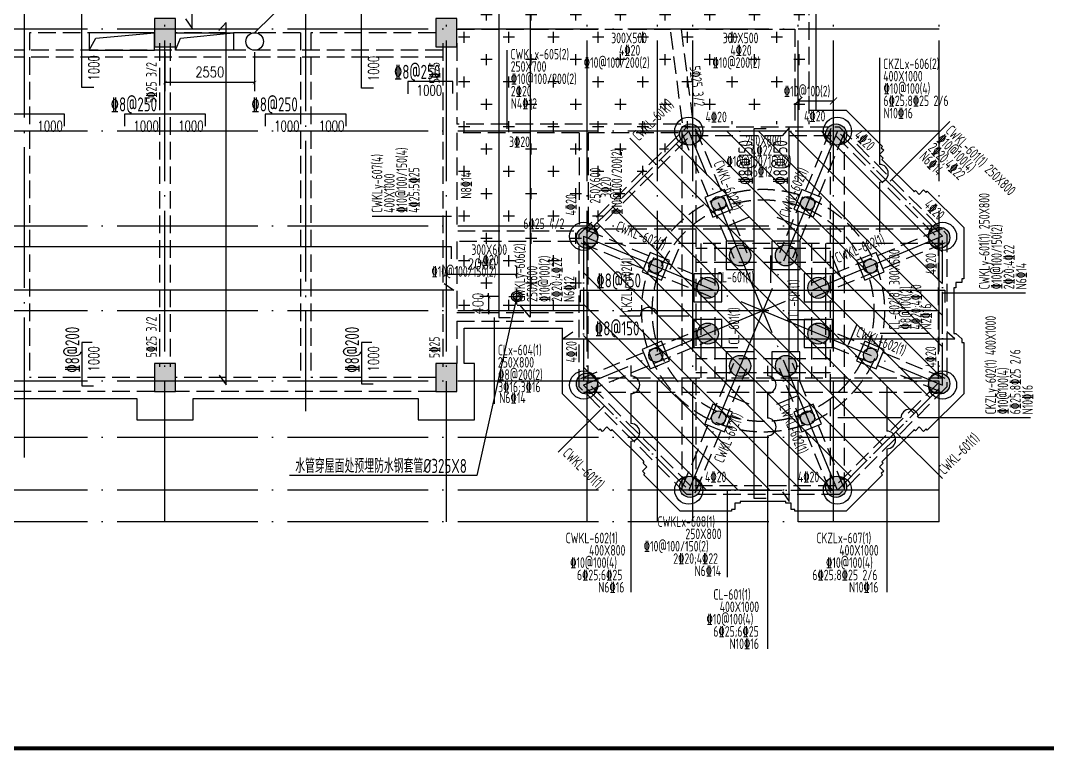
# Model space of a CAD drawing. Header units: millimetres. Extents: x 2998490 to 15040601, y 444546 to 7822218.
# Drawn here: x 14669164 to 14698348, y 7486704 to 7507447 of the extents above; entities that cross this region are included whole.
import ezdxf

# ---------------------------------------------------------------- set-up
doc = ezdxf.new("R2010")
doc.units = ezdxf.units.MM
doc.header["$LTSCALE"] = 2000
doc.linetypes.add('DASH', pattern=[0.35, 0.25, -0.1])
doc.linetypes.add('DOTE', pattern=[2.42, 2, -0.2, 0.02, -0.2])
for name, color, linetype in [('3-AXIS', 3, 'Continuous'), ('3-ban', 84, 'Continuous'), ('3-ban-hatch', 9, 'Continuous'), ('3-ban-rein', 1, 'Continuous'), ('3-ban-TEXT', 7, 'Continuous'), ('3-ban设备基础', 3, 'Continuous'), ('3-column-DOWN', 232, 'Continuous'), ('3-COLUMN-UP', 2, 'Continuous'), ('3-dote', 43, 'DOTE'), ('3-HATCH', 8, 'Continuous'), ('3-liang-rein-X', 54, 'Continuous'), ('3-liang-rein-Y', 130, 'Continuous'), ('3-liang-R截面-X', 50, 'Continuous'), ('3-liang-R截面-Y', 70, 'Continuous'), ('3-liang-s-1', 44, 'Continuous'), ('3-liang-xu', 120, 'DASH'), ('DOTE', 9, 'DOTE'), ('图框', 7, 'Continuous')]:
    doc.layers.add(name, color=color, linetype=linetype)
doc.styles.add('DIM_FONT', font='SIMPLEX', dxfattribs={"width": 0.8, "bigfont": 'HZTXT'})
doc.styles.add('TJ1', font='tj-romans1.shx', dxfattribs={"width": 0.8, "bigfont": 'tj-hztxt1.shx'})
doc.styles.add('TSSD_Rein', font='Tssdeng.shx', dxfattribs={"width": 0.7, "bigfont": 'hztxt.shx'})
doc.dimstyles.new('DIMN100', dxfattribs={"dimtxt": 300, "dimasz": 100, "dimexe": 250, "dimexo": 300, "dimgap": 150, "dimtad": 1, "dimdec": 0, "dimzin": 0, "dimdsep": 46, "dimtxsty": 'DIM_FONT', "dimblk": 'ARCHTICK', "dimcen": 0.09, "dimclrt": 7, "dimazin": 2, "dimtfac": 1, "dimtdec": 0, "dimtix": 1, "dimtmove": 2, "dimatfit": 3, "dimldrblk": 'ARCHTICK', "dimfxl": 0, "dimtolj": 1, "dimtzin": 0, "dimarcsym": 0})

# ---------------------------------------------------------------- blocks, each defined once
blk = doc.blocks.new('TJAD_TK_A0')
at = {"layer": '图框', "const_width": 1.2}
blk.add_lwpolyline([(2152, -431.7), (2152, 389.3), (998, 389.3), (998, -431.7)], close=True, dxfattribs=at)
blk = doc.blocks.new('_ArchTick')
at = {"color": 0, "linetype": 'ByBlock', "const_width": 0.15}
blk.add_lwpolyline([(-0.5, -0.5), (0.5, 0.5)], dxfattribs=at)
blk = doc.blocks.new('*D817')
at = {"layer": '3-ban设备基础', "color": 0, "lineweight": -2}
for p, q in [((14673267, 7506552), (14673267, 7505436)), ((14675817, 7506552), (14675817, 7505436)), ((14675817, 7505686), (14673267, 7505686))]:
    blk.add_line(p, q, dxfattribs=at)
at = {"layer": 'Defpoints', "color": 0}
for p in [(14673267, 7506852), (14675817, 7506852), (14673267, 7505686)]:
    blk.add_point(p, dxfattribs=at)
at = {"layer": '3-ban设备基础', "color": 0, "lineweight": -2, "xscale": 100, "yscale": 100, "zscale": 100, "rotation": 180}
blk.add_blockref('_ArchTick', (14673267, 7505686), dxfattribs=at)
at = {"layer": '3-ban设备基础', "color": 0, "lineweight": -2, "xscale": 100, "yscale": 100, "zscale": 100}
blk.add_blockref('_ArchTick', (14675817, 7505686), dxfattribs=at)
at = {"layer": '3-ban设备基础', "color": 7, "insert": (14674542, 7505986), "char_height": 300, "attachment_point": 5, "style": 'DIM_FONT'}
blk.add_mtext('\\A1;2550', dxfattribs=at)
blk = doc.blocks.new('*D889')
at = {"layer": '3-ban', "color": 0, "lineweight": -2}
for p, q in [((14682742, 7499602), (14682216, 7499602)), ((14682466, 7499602), (14682466, 7499702)), ((14682466, 7499602), (14682466, 7499202)), ((14682742, 7499202), (14682216, 7499202)), ((14682466, 7499202), (14682466, 7499102))]:
    blk.add_line(p, q, dxfattribs=at)
at = {"layer": 'Defpoints', "color": 0}
for p in [(14683042, 7499602), (14682466, 7499202), (14683042, 7499202)]:
    blk.add_point(p, dxfattribs=at)
at = {"layer": '3-ban', "color": 0, "lineweight": -2, "xscale": 100, "yscale": 100, "zscale": 100}
for p, rotation in [((14682466, 7499602), 270), ((14682466, 7499202), 90)]:
    blk.add_blockref('_ArchTick', p, dxfattribs=dict(at, rotation=rotation))
at = {"layer": '3-ban', "color": 7, "insert": (14682166, 7499402), "char_height": 300, "attachment_point": 5, "rotation": 90, "style": 'DIM_FONT'}
blk.add_mtext('\\A1;400', dxfattribs=at)
blk = doc.blocks.new('*D890')
at = {"layer": '3-ban', "color": 0, "lineweight": -2}
for p, q in [((14681267, 7500083), (14681267, 7500478)), ((14683267, 7500127), (14683267, 7500478)), ((14683267, 7500228), (14681267, 7500228))]:
    blk.add_line(p, q, dxfattribs=at)
at = {"layer": 'Defpoints', "color": 0}
for p in [(14681267, 7500228), (14681267, 7499783), (14683267, 7499827)]:
    blk.add_point(p, dxfattribs=at)
at = {"layer": '3-ban', "color": 0, "lineweight": -2, "xscale": 100, "yscale": 100, "zscale": 100, "rotation": 180}
blk.add_blockref('_ArchTick', (14681267, 7500228), dxfattribs=at)
at = {"layer": '3-ban', "color": 0, "lineweight": -2, "xscale": 100, "yscale": 100, "zscale": 100}
blk.add_blockref('_ArchTick', (14683267, 7500228), dxfattribs=at)
at = {"layer": '3-ban', "color": 7, "insert": (14682267, 7500528), "char_height": 300, "attachment_point": 5, "style": 'DIM_FONT'}
blk.add_mtext('\\A1;2000', dxfattribs=at)
blk = doc.blocks.new('*D1086')
at = {"layer": '3-liang-rein-X', "color": 0, "lineweight": -2}
for p, q in [((14691267, 7505135), (14691267, 7505658)), ((14692267, 7505135), (14692267, 7505658)), ((14692267, 7505158), (14691267, 7505158))]:
    blk.add_line(p, q, dxfattribs=at)
at = {"layer": 'Defpoints', "color": 0}
for p in [(14691267, 7505158), (14691267, 7504535), (14692267, 7504535)]:
    blk.add_point(p, dxfattribs=at)
at = {"layer": '3-liang-rein-X', "color": 0, "lineweight": -2, "xscale": 200, "yscale": 200, "zscale": 200, "rotation": 180}
blk.add_blockref('_ArchTick', (14691267, 7505158), dxfattribs=at)
at = {"layer": '3-liang-rein-X', "color": 0, "lineweight": -2, "xscale": 200, "yscale": 200, "zscale": 200}
blk.add_blockref('_ArchTick', (14692267, 7505158), dxfattribs=at)

msp = doc.modelspace()

# ---------------------------------------------------------------- hatches: boundary and pattern name
at = {"layer": '3-ban-hatch'}
h = msp.add_hatch(dxfattribs=at)
h.set_pattern_fill('CROSS', color=8, scale=100, style=0)
h.set_pattern_definition([(180, (28833537.14, 2e-09), (-635, 635), [317.5, -952.5]), (90, (28833378.4, -158.75), (635, 635), [317.5, -952.5])])
h.paths.add_polyline_path([(14691566.8, 7519502), (14691566.8, 7504502), (14688259.5, 7504502), (14685166.6, 7501314.5), (14685166.6, 7498902), (14681566.8, 7498902), (14681566.8, 7520302), (14688866.6, 7520302), (14688866.6, 7519502)])
h = msp.add_hatch(dxfattribs=at)
h.set_pattern_fill('ANSI31', color=8, scale=200, style=0)
h.set_pattern_definition([(135, (28833537.14, 2e-09), (449.012806, 449.012806), [])])
h.paths.add_polyline_path([(14685166.6, 7497089.5), (14688154.1, 7494102), (14692379.1, 7494102), (14695366.6, 7497089.5), (14695366.6, 7501314.5), (14692379.1, 7504302), (14688154.1, 7504302), (14685166.6, 7501314.5)])
at = {"layer": '3-HATCH'}
for points in [[(14673566.9, 7507502), (14672966.9, 7507502), (14672966.9, 7506702), (14673566.9, 7506702)], [(14681566.9, 7507502), (14680966.9, 7507502), (14680966.9, 7506702), (14681566.9, 7506702)], [(14673566.9, 7497702), (14672966.9, 7497702), (14672966.9, 7496902), (14673566.9, 7496902)], [(14681566.9, 7497702), (14680966.9, 7497702), (14680966.9, 7496902), (14681566.9, 7496902)]]:
    msp.add_hatch(color=256, dxfattribs=at).paths.add_polyline_path(points)
h = msp.add_hatch(color=256, dxfattribs=at)
edge = h.paths.add_edge_path()
edge.add_arc((14688192.4, 7504209.6), 300, 0, 360)
h = msp.add_hatch(color=256, dxfattribs=at)
edge = h.paths.add_edge_path()
edge.add_arc((14692340.8, 7504209.6), 300, 0, 360)
h = msp.add_hatch(color=256, dxfattribs=at)
edge = h.paths.add_edge_path()
edge.add_arc((14689003.8, 7502250.7), 200, 0, 360)
h = msp.add_hatch(color=256, dxfattribs=at)
edge = h.paths.add_edge_path()
edge.add_arc((14691529.3, 7502250.9), 200, 0, 360)
h = msp.add_hatch(color=256, dxfattribs=at)
edge = h.paths.add_edge_path()
edge.add_arc((14685259, 7501276.2), 300, 0, 360)
h = msp.add_hatch(color=256, dxfattribs=at)
edge = h.paths.add_edge_path()
edge.add_arc((14695274.2, 7501276.2), 300, 0, 360)
h = msp.add_hatch(color=256, dxfattribs=at)
edge = h.paths.add_edge_path()
edge.add_arc((14689616.3, 7500772), 300, 0, 360)
h = msp.add_hatch(color=256, dxfattribs=at)
edge = h.paths.add_edge_path()
edge.add_arc((14690917, 7500772.1), 300, 0, 360)
h = msp.add_hatch(color=256, dxfattribs=at)
edge = h.paths.add_edge_path()
edge.add_arc((14687217, 7500464), 200, 0, 360)
h = msp.add_hatch(color=256, dxfattribs=at)
edge = h.paths.add_edge_path()
edge.add_arc((14693315.3, 7500465.3), 200, 0, 360)
h = msp.add_hatch(color=256, dxfattribs=at)
edge = h.paths.add_edge_path()
edge.add_arc((14688695.4, 7499852.8), 300, 0, 360)
h = msp.add_hatch(color=256, dxfattribs=at)
edge = h.paths.add_edge_path()
edge.add_arc((14691837.6, 7499851.9), 300, 0, 360)
h = msp.add_hatch(color=256, dxfattribs=at)
edge = h.paths.add_edge_path()
edge.add_arc((14688695.2, 7498550.6), 300, 0, 360)
h = msp.add_hatch(color=256, dxfattribs=at)
edge = h.paths.add_edge_path()
edge.add_arc((14691837.8, 7498550.2), 300, 0, 360)
h = msp.add_hatch(color=256, dxfattribs=at)
edge = h.paths.add_edge_path()
edge.add_arc((14687216.8, 7497938.9), 200, 0, 360)
h = msp.add_hatch(color=256, dxfattribs=at)
edge = h.paths.add_edge_path()
edge.add_arc((14693316.1, 7497939.2), 200, 0, 360)
h = msp.add_hatch(color=256, dxfattribs=at)
edge = h.paths.add_edge_path()
edge.add_arc((14689616, 7497629.8), 300, 0, 360)
h = msp.add_hatch(color=256, dxfattribs=at)
edge = h.paths.add_edge_path()
edge.add_arc((14690917.9, 7497629.7), 300, 0, 360)
h = msp.add_hatch(color=256, dxfattribs=at)
edge = h.paths.add_edge_path()
edge.add_arc((14685259, 7497127.8), 300, 0, 360)
h = msp.add_hatch(color=256, dxfattribs=at)
edge = h.paths.add_edge_path()
edge.add_arc((14695274.2, 7497127.8), 300, 0, 360)
h = msp.add_hatch(color=256, dxfattribs=at)
edge = h.paths.add_edge_path()
edge.add_arc((14689003, 7496152), 200, 0, 360)
h = msp.add_hatch(color=256, dxfattribs=at)
edge = h.paths.add_edge_path()
edge.add_arc((14691529.8, 7496152), 200, 0, 360)
h = msp.add_hatch(color=256, dxfattribs=at)
edge = h.paths.add_edge_path()
edge.add_arc((14688192.4, 7494194.4), 300, 0, 360)
h = msp.add_hatch(color=256, dxfattribs=at)
edge = h.paths.add_edge_path()
edge.add_arc((14692340.8, 7494194.4), 300, 0, 360)

# ---------------------------------------------------------------- linework, layer by layer
at = {"layer": '3-AXIS', "color": 15, "linetype": 'DOTE'}
for p, q in [((14673266.8, 7493202), (14673266.8, 7523716.5)), ((14681266.8, 7493202), (14681266.8, 7523716.5)), ((14685266.8, 7493202), (14685266.8, 7523716.5)), ((14687266.8, 7493202), (14687266.8, 7523716.5)), ((14688266.4, 7493202), (14688266.4, 7523716.5)), ((14691266.8, 7493202), (14691266.8, 7523716.5)), ((14692267.3, 7493202), (14692267.3, 7523716.5)), ((14695266.8, 7493202), (14695266.8, 7523716.5)), ((14695266.8, 7507202), (14614408.5, 7507202)), ((14695266.8, 7504302), (14614408.5, 7504302)), ((14695266.8, 7501602), (14614408.5, 7501602)), ((14695266.8, 7499202), (14614408.5, 7499202)), ((14695266.8, 7497202), (14614408.5, 7497202)), ((14695266.8, 7495602), (14614408.5, 7495602)), ((14695266.8, 7494102), (14614408.5, 7494102)), ((14695266.8, 7493202), (14614408.5, 7493202))]:
    msp.add_line(p, q, dxfattribs=at)
at = {"layer": '3-ban'}
for p, q in [((14683266.8, 7499602.1), (14682135, 7494513.3)), ((14682135, 7494513.3), (14676807, 7494513.3))]:
    msp.add_line(p, q, dxfattribs=at)
at = {"layer": '3-ban-rein'}
for points in [[(14683048.2, 7520235), (14682756.1, 7520235), (14682756.1, 7499003.4), (14683085.4, 7499003.4)], [(14683430.5, 7519901.1), (14683648.5, 7520226.6), (14683648.5, 7499022), (14683351, 7499364.1)], [(14673850.7, 7507497.8), (14674044.1, 7507224.1), (14674044.1, 7511181.4), (14673841, 7510952)], [(14671245.3, 7505543.7), (14670907.3, 7505543.7), (14670907.3, 7508502), (14671253.3, 7508502)], [(14679195.3, 7505526.3), (14678857.3, 7505526.3), (14678857.3, 7508502), (14679203.3, 7508502)], [(14674811.2, 7497370.7), (14675004.7, 7497097), (14675004.7, 7507392.3), (14674801.6, 7507162.9)], [(14681447.8, 7505374.7), (14681447.8, 7505712.6), (14680166.8, 7505712.6), (14680166.8, 7505366.6)], [(14670416.8, 7504449.4), (14670416.8, 7504787.3), (14668116.8, 7504787.3), (14668116.8, 7504441.3)], [(14674416.8, 7504449.4), (14674416.8, 7504787.3), (14672116.8, 7504787.3), (14672116.8, 7504441.3)], [(14678416.8, 7504449.4), (14678416.8, 7504787.3), (14676116.8, 7504787.3), (14676116.8, 7504441.3)], [(14690350.3, 7493863.6), (14690012.3, 7493863.6), (14690012.3, 7504379.4), (14690358.3, 7504379.4)], [(14690817.8, 7494054.7), (14691011.2, 7493781), (14691011.2, 7504399.6), (14690808.1, 7504170.3)], [(14681410.6, 7500678.2), (14681410.6, 7501016.1), (14618819.5, 7501016.1), (14618819.5, 7500670.1)], [(14681204.9, 7499976.7), (14681478.5, 7499783.3), (14618817.4, 7499783.3), (14619046.8, 7499986.4)], [(14685075, 7499445.6), (14685075, 7499783.5), (14695435.4, 7499783.5), (14695435.4, 7499437.5)], [(14684859.2, 7498591.5), (14684585.5, 7498398), (14695717.2, 7498398), (14695487.8, 7498601.1)], [(14671199.4, 7498302), (14670907.3, 7498302), (14670907.3, 7497067.4), (14671236.6, 7497067.4)], [(14679149.4, 7498302), (14678857.3, 7498302), (14678857.3, 7497119.2), (14679186.6, 7497119.2)]]:
    msp.add_lwpolyline(points, dxfattribs=at)
at = {"layer": '3-ban设备基础'}
for p, q in [((14677947.3, 7509202), (14675816.8, 7507102)), ((14683041.8, 7499602.1), (14683491.8, 7499602.1)), ((14683266.8, 7499377.1), (14683266.8, 7499827.1))]:
    msp.add_line(p, q, dxfattribs=at)
at = {"layer": '3-ban设备基础', "ltscale": 2}
msp.add_circle((14675816.8, 7506852), 250, dxfattribs=at)
at = {"layer": '3-ban设备基础'}
msp.add_circle((14683266.8, 7499602.1), 150, dxfattribs=at)
at = {"layer": '3-ban设备基础', "color": 1}
msp.add_circle((14683266.8, 7499602.1), 100, dxfattribs=at)
at = {"layer": '3-column-DOWN'}
for centre in [(14688154.1, 7504302), (14692379.1, 7504302), (14685166.6, 7501314.5), (14695366.6, 7501314.5), (14685166.6, 7497089.5), (14695366.6, 7497089.5), (14688154.1, 7494102), (14692379.1, 7494102)]:
    msp.add_circle(centre, 400, dxfattribs=at)
at = {"layer": '3-COLUMN-UP'}
for points in [[(14673566.9, 7507502), (14672966.9, 7507502), (14672966.9, 7506702), (14673566.9, 7506702)], [(14681566.9, 7507502), (14680966.9, 7507502), (14680966.9, 7506702), (14681566.9, 7506702)], [(14673566.9, 7497702), (14672966.9, 7497702), (14672966.9, 7496902), (14673566.9, 7496902)], [(14681566.9, 7497702), (14680966.9, 7497702), (14680966.9, 7496902), (14681566.9, 7496902)]]:
    msp.add_lwpolyline(points, close=True, dxfattribs=at)
for centre, radius in [((14688192.4, 7504209.6), 300), ((14692340.8, 7504209.6), 300), ((14689003.8, 7502250.7), 200), ((14691529.3, 7502250.9), 200), ((14685259, 7501276.2), 300), ((14695274.2, 7501276.2), 300), ((14689616.3, 7500772), 300), ((14690917, 7500772.1), 300), ((14687217, 7500464), 200), ((14693315.3, 7500465.3), 200), ((14688695.4, 7499852.8), 300), ((14691837.6, 7499851.9), 300), ((14688695.2, 7498550.6), 300), ((14691837.8, 7498550.2), 300), ((14687216.8, 7497938.9), 200), ((14693316.1, 7497939.2), 200), ((14689616, 7497629.8), 300), ((14690917.9, 7497629.7), 300), ((14685259, 7497127.8), 300), ((14695274.2, 7497127.8), 300), ((14689003, 7496152), 200), ((14691529.8, 7496152), 200), ((14688192.4, 7494194.4), 300), ((14692340.8, 7494194.4), 300)]:
    msp.add_circle(centre, radius, dxfattribs=at)
at = {"layer": '3-dote'}
for p, q in [((14669266.8, 7523207.2), (14669266.8, 7495025.6)), ((14677266.8, 7523388.9), (14677266.8, 7496347.4))]:
    msp.add_line(p, q, dxfattribs=at)
at = {"layer": '3-liang-R截面-X'}
for p, q in [((14682985.5, 7506608.8), (14682985.5, 7504370.4)), ((14693574, 7506382.7), (14693574, 7503356.8)), ((14693574, 7502857.4), (14693574, 7501436.3)), ((14689872.2, 7501861.8), (14689298.4, 7501619.6)), ((14690661, 7501861.8), (14691234.9, 7501619.6)), ((14687625.3, 7500385.8), (14687867.6, 7500959.7)), ((14690477.9, 7500773.3), (14690477.9, 7499991.9)), ((14692220.5, 7500759.4), (14692459.6, 7500184.3)), ((14682622.8, 7499005.7), (14682622.8, 7496549.9)), ((14691746, 7498940.4), (14690964.5, 7498940.4)), ((14692926.5, 7498807.5), (14692684.2, 7498233.7)), ((14695000.3, 7498554.1), (14693592.9, 7498554.1)), ((14689546.5, 7498143.4), (14688765, 7498143.4)), ((14686511.3, 7497646.5), (14686511.3, 7497344.8)), ((14690387, 7497631), (14690387, 7497347.2)), ((14693783.5, 7497037.8), (14693783.5, 7495778.4)), ((14686511.3, 7496845.4), (14686511.3, 7495994.1)), ((14689872.7, 7496542.1), (14689298.9, 7496784.4)), ((14690387, 7496847.8), (14690387, 7496148.3)), ((14690661.1, 7496542.1), (14691234.9, 7496784.4)), ((14686511.3, 7495494.7), (14686511.3, 7491198.9)), ((14690387, 7495648.9), (14690387, 7489594.6)), ((14693783.5, 7495278.9), (14693783.5, 7491198.9)), ((14689248.4, 7494123.1), (14689248.4, 7491632.8))]:
    msp.add_line(p, q, dxfattribs=at)
for centre in [(14693574, 7503107.1), (14686511.3, 7497095.1), (14690387, 7497097.5), (14690387, 7495898.6), (14686511.3, 7495744.4), (14693783.5, 7495528.7)]:
    msp.add_arc(centre, 249.7, 270, 90, dxfattribs=at)
at = {"layer": '3-liang-R截面-Y'}
for p, q in [((14695574.2, 7504580.4), (14693880.1, 7502886.3)), ((14686477.2, 7504105.5), (14687217.4, 7503365.3)), ((14681412.4, 7501877.3), (14679160.3, 7501877.3)), ((14697723, 7499703.8), (14695366.6, 7499703.8)), ((14685160.7, 7499345.5), (14683273.2, 7499345.5)), ((14686775.7, 7499045.6), (14686199, 7499045.6)), ((14688158.8, 7499045.6), (14687275.1, 7499045.6)), ((14685770.1, 7496511.2), (14684440.7, 7495181.9)), ((14694183.5, 7496152.1), (14692393.3, 7496152.1)), ((14697867.7, 7496152.1), (14694682.9, 7496152.1)), ((14694031.2, 7495762.5), (14695360.5, 7494433.2))]:
    msp.add_line(p, q, dxfattribs=at)
for centre in [(14687025.4, 7499045.6), (14694433.2, 7496152.1)]:
    msp.add_arc(centre, 249.7, 0, 180, dxfattribs=at)
at = {"layer": '3-liang-s-1'}
for points in [[(14681566.8, 7520902), (14681566.8, 7520302), (14689066.6, 7520302), (14689066.6, 7519702), (14691766.8, 7519702), (14691766.8, 7504902)], [(14671116.8, 7506602), (14671301.7, 7506948.4), (14672966.8, 7507102)], [(14673566.8, 7506602), (14673705.7, 7506943.1), (14675216.8, 7507102)], [(14691566.8, 7504902), (14692627.6, 7504902), (14693660.7, 7503868.9), (14693625.4, 7503833.5), (14693696.1, 7503762.8), (14693572.3, 7503639.1), (14693678.4, 7503533), (14693643, 7503497.7), (14693678.4, 7503462.3), (14693678.4, 7503462.3), (14694526.9, 7502613.8), (14694526.9, 7502613.8), (14694562.3, 7502578.4), (14694597.6, 7502613.8), (14694703.7, 7502507.7), (14694827.4, 7502631.5), (14694898.2, 7502560.7), (14694933.5, 7502596.1), (14695966.6, 7501563), (14695966.6, 7500102), (14695916.6, 7500102), (14695916.6, 7500002), (14695741.6, 7500002), (14695741.6, 7499852), (14695691.6, 7499852), (14695691.6, 7499802), (14695691.6, 7499802), (14695691.6, 7498602), (14695691.6, 7498602), (14695691.6, 7498552), (14695741.6, 7498552), (14695916.6, 7498402), (14695916.6, 7498302), (14695966.6, 7498302), (14695966.6, 7496841), (14694933.5, 7495807.9), (14694898.2, 7495843.2), (14694827.4, 7495772.5), (14694703.7, 7495896.3), (14694597.6, 7495790.2), (14694562.3, 7495825.5), (14694526.9, 7495790.2), (14694526.9, 7495790.2), (14693678.4, 7494941.7), (14693678.4, 7494941.7), (14693643, 7494906.3), (14693678.4, 7494871), (14693572.3, 7494764.9), (14693696.1, 7494641.1), (14693625.4, 7494570.4), (14693660.7, 7494535.1), (14692627.6, 7493502), (14691166.6, 7493502), (14691166.6, 7493552), (14691066.6, 7493552), (14691066.6, 7493727), (14690916.6, 7493727), (14690916.6, 7493777), (14690866.6, 7493777), (14690866.6, 7493777), (14689666.6, 7493777), (14689666.6, 7493777), (14689616.6, 7493777), (14689616.6, 7493727), (14689466.6, 7493727), (14689466.6, 7493552), (14689366.6, 7493552), (14689366.6, 7493502), (14687905.6, 7493502), (14686872.5, 7494535.1), (14686907.9, 7494570.4), (14686837.1, 7494641.1), (14686960.9, 7494764.9), (14686854.8, 7494871), (14686890.2, 7494906.3), (14686854.8, 7494941.7), (14686854.8, 7494941.7), (14686006.3, 7495790.2), (14686006.3, 7495790.2), (14685970.9, 7495825.5), (14685935.6, 7495790.2), (14685829.5, 7495896.3), (14685705.8, 7495772.5), (14685635.1, 7495843.2), (14685599.7, 7495807.9), (14684566.6, 7496841), (14684566.6, 7498702)], [(14666066.8, 7496702), (14672466.8, 7496702), (14672466.8, 7496102), (14674066.8, 7496102), (14674066.8, 7496702), (14680466.8, 7496702), (14680466.8, 7496102), (14682066.8, 7496102), (14682066.8, 7497702), (14681766.8, 7497702), (14681766.8, 7498702), (14684566.6, 7498702)]]:
    msp.add_lwpolyline(points, dxfattribs=at)
for points in [[(14671116.8, 7506602), (14672966.8, 7506602), (14672966.8, 7507102), (14671116.8, 7507102)], [(14673566.8, 7507102), (14675216.8, 7507102), (14675216.8, 7506602), (14673566.8, 7506602)]]:
    msp.add_lwpolyline(points, close=True, dxfattribs=at)
at = {"layer": '3-liang-s-1', "color": 2}
for points in [[(14688841.2, 7501859.2), (14689395.6, 7502088.8), (14689165.9, 7502643.2), (14688611.6, 7502413.6)], [(14691137.7, 7502088.8), (14691692, 7501859.2), (14691921.6, 7502413.6), (14691367.3, 7502643.2)], [(14689215.7, 7500373.3), (14690015.7, 7500373.3), (14690015.7, 7501173.3), (14689215.7, 7501173.3)], [(14690517.5, 7500373.3), (14691317.5, 7500373.3), (14691317.5, 7501173.3), (14690517.5, 7501173.3)], [(14687379.8, 7500073), (14687609.4, 7500627.4), (14687055, 7500857), (14686825.4, 7500302.7)], [(14692923.9, 7500627.4), (14693153.5, 7500073), (14693707.8, 7500302.7), (14693478.2, 7500857)], [(14688295.5, 7499452.7), (14689095.5, 7499452.7), (14689095.5, 7500252.7), (14688295.5, 7500252.7)], [(14691438.2, 7499453), (14692238.2, 7499453), (14692238.2, 7500253), (14691438.2, 7500253)], [(14688295.5, 7498151.2), (14689095.5, 7498151.2), (14689095.5, 7498951.2), (14688295.5, 7498951.2)], [(14691438.2, 7498154.6), (14692238.2, 7498154.6), (14692238.2, 7498954.6), (14691438.2, 7498954.6)], [(14687609.4, 7497776.6), (14687379.8, 7498330.9), (14686825.4, 7498101.3), (14687055, 7497547)], [(14693153.5, 7498330.9), (14692923.9, 7497776.6), (14693478.2, 7497547), (14693707.8, 7498101.3)], [(14689215.9, 7497231), (14690015.9, 7497231), (14690015.9, 7498031), (14689215.9, 7498031)], [(14690514.6, 7497231), (14691314.6, 7497231), (14691314.6, 7498031), (14690514.6, 7498031)], [(14689395.6, 7496315.1), (14688841.2, 7496544.7), (14688611.6, 7495990.4), (14689165.9, 7495760.8)], [(14691692, 7496544.7), (14691137.7, 7496315.1), (14691367.3, 7495760.8), (14691921.6, 7495990.4)]]:
    msp.add_lwpolyline(points, close=True, dxfattribs=at)
at = {"layer": '3-liang-xu'}
for p, q in [((14691566.9, 7510902), (14691566.9, 7504502)), ((14681566.9, 7507202), (14687632.8, 7507202)), ((14687972.6, 7504540.7), (14687632.8, 7507202)), ((14687935.2, 7507202), (14691166.9, 7507202)), ((14687935.2, 7507202), (14688270.2, 7504578.7)), ((14691166.9, 7507202), (14691166.9, 7504502)), ((14672966.8, 7507102), (14669416.9, 7507102)), ((14669416.9, 7507102), (14669416.9, 7497302)), ((14677116.9, 7507102), (14673566.9, 7507102)), ((14677116.9, 7507102), (14677116.9, 7497302)), ((14680966.9, 7507102), (14677416.9, 7507102)), ((14677416.9, 7507102), (14677416.9, 7497302)), ((14681166.9, 7506602), (14619016.9, 7506602)), ((14673116.9, 7506802), (14673116.9, 7497602)), ((14673416.9, 7506802), (14673416.9, 7497602)), ((14681166.9, 7506802), (14681166.9, 7497602)), ((14681566.9, 7506802), (14681566.9, 7504502)), ((14681166.9, 7506402), (14619016.9, 7506402)), ((14687930.7, 7504502), (14681566.9, 7504502)), ((14681566.9, 7504252), (14681566.9, 7501464.5)), ((14685041.9, 7504252), (14681566.9, 7504252)), ((14685041.9, 7504252), (14685041.9, 7501588)), ((14685291.9, 7504252), (14685291.9, 7501615.9)), ((14687858.5, 7504252), (14685291.9, 7504252)), ((14687954.1, 7504302), (14687954.1, 7494102)), ((14687969.4, 7504225.4), (14689431.2, 7500695.5)), ((14688338.9, 7504378.4), (14689800.7, 7500848.5)), ((14688354.1, 7504302), (14688354.1, 7494102)), ((14692194.3, 7504378.4), (14690732.5, 7500848.5)), ((14692563.8, 7504225.4), (14691102.1, 7500695.5)), ((14692179.1, 7494102), (14692179.1, 7504302)), ((14692579.1, 7494102), (14692579.1, 7504302)), ((14684887.7, 7501464.5), (14681566.9, 7501464.5)), ((14695366.6, 7501514.5), (14685166.6, 7501514.5)), ((14685243.1, 7501499.2), (14688895.5, 7499986.4)), ((14695290.1, 7501499.2), (14691637.7, 7499986.4)), ((14684935, 7501164.5), (14681566.9, 7501164.5)), ((14681566.9, 7501164.5), (14681566.9, 7499152)), ((14685090.1, 7501129.7), (14688895.5, 7499553.4)), ((14695366.6, 7501114.5), (14685166.6, 7501114.5)), ((14688495.5, 7501114.5), (14688495.5, 7497289.5)), ((14688895.5, 7501114.5), (14688895.5, 7497289.5)), ((14695443.1, 7501129.7), (14691637.7, 7499553.4)), ((14691638.2, 7501114.9), (14691638.2, 7497289.9)), ((14692038.2, 7501114.9), (14692038.2, 7497289.9)), ((14692179.1, 7500973.3), (14688354.1, 7500973.3)), ((14692179.1, 7500573.3), (14688354.1, 7500573.3)), ((14681566.9, 7499152), (14685041.9, 7499152)), ((14681566.9, 7498902), (14681566.9, 7497602)), ((14681566.9, 7498902), (14685041.9, 7498902)), ((14685090.1, 7497274.3), (14688895.5, 7498850.5)), ((14695443.1, 7497274.3), (14691637.7, 7498850.5)), ((14685243.1, 7496904.7), (14688895.5, 7498417.6)), ((14695290.1, 7496904.7), (14691637.7, 7498417.6)), ((14692178.8, 7497831), (14688353.8, 7497831)), ((14687969.4, 7494178.6), (14689431.2, 7497708.5)), ((14688338.9, 7494025.6), (14689800.7, 7497555.4)), ((14692194.3, 7494025.6), (14690732.5, 7497555.4)), ((14692563.8, 7494178.6), (14691102.1, 7497708.5)), ((14672966.9, 7497302), (14669416.9, 7497302)), ((14677116.9, 7497302), (14673566.9, 7497302)), ((14680966.9, 7497302), (14677416.9, 7497302)), ((14685166.6, 7497289.5), (14695366.6, 7497289.5)), ((14692178.8, 7497431), (14688353.8, 7497431)), ((14672966.9, 7496902), (14665566.9, 7496902)), ((14680966.9, 7496902), (14673566.9, 7496902)), ((14685166.6, 7496889.5), (14695366.6, 7496889.5))]:
    msp.add_line(p, q, dxfattribs=at)
for points in [[(14695491.6, 7501366.2), (14695491.6, 7497037.7), (14692430.9, 7493977), (14688102.3, 7493977), (14685041.6, 7497037.7), (14685041.6, 7501366.2), (14688102.3, 7504427), (14692430.9, 7504427)], [(14695241.6, 7501262.7), (14695241.6, 7497141.3), (14692327.3, 7494227), (14688205.9, 7494227), (14685291.6, 7497141.3), (14685291.6, 7501262.7), (14688205.9, 7504177), (14692327.3, 7504177)]]:
    msp.add_lwpolyline(points, close=True, dxfattribs=at)
for radius in [3450.4, 3150.4]:
    msp.add_circle((14690266.6, 7499202), radius, dxfattribs=at)
at = {"layer": 'DOTE'}
for p, q in [((14692379.1, 7504302), (14688154.1, 7494102)), ((14692379.1, 7494102), (14688154.1, 7504302)), ((14695366.6, 7501314.5), (14685166.6, 7497089.5)), ((14685166.6, 7501314.5), (14695366.6, 7497089.5))]:
    msp.add_line(p, q, dxfattribs=at)
at = {"layer": 'DOTE', "ltscale": 0.3}
msp.add_lwpolyline([(14685166.6, 7501314.5), (14685166.6, 7497089.5), (14688154.1, 7494102), (14692379.1, 7494102), (14695366.6, 7497089.5), (14695366.6, 7501314.5), (14692379.1, 7504302), (14688154.1, 7504302)], close=True, dxfattribs=at)

# ---------------------------------------------------------------- block references
at = {"layer": '图框', "xscale": 100, "yscale": 100, "zscale": 100}
msp.add_blockref('TJAD_TK_A0', (14504849.7, 7529933.9), dxfattribs=at)

# ---------------------------------------------------------------- texts
at = {"layer": '3-ban', "style": 'TSSD_Rein', "width": 0.7}
for s, rotation, p in [('%%1328@250', 0.00581, (14679774.3, 7505789.5, -5065)), ('%%1328@250', 0.00581, (14671724.3, 7504864.2, -5065)), ('%%1328@250', 0.00581, (14675724.3, 7504864.2, -5065)), ('%%1328@150', 89.99419, (14689966.7, 7502778.8, -5065)), ('%%1328@150', 89.99419, (14690957.1, 7502778.8, -5065)), ('%%1328@150', 359.99419, (14685526.4, 7499860.6, -5065)), ('%%1328@200', 90.00581, (14670835.1, 7497438, -5065)), ('%%1328@200', 90.00581, (14678785.1, 7497438, -5065)), ('%%1328@150', 359.99419, (14685483.4, 7498498, -5065)), ('水管穿屋面处预埋防水钢套管%%C325X8', 359.99419, (14676969.8, 7494590.4, -5065))]:
    msp.add_text(s, height=400, rotation=rotation, dxfattribs=at).set_placement(p)
at = {"layer": '3-ban-TEXT', "style": 'TJ1', "width": 0.7}
for p in [(14671397.2, 7505740.6), (14679347.2, 7505723.2), (14671397.2, 7497471.9), (14679347.2, 7497471.9)]:
    msp.add_text('1000', height=300, rotation=90, dxfattribs=at).set_placement(p)
for p in [(14680423.5, 7505312.6), (14669646.5, 7504297.4), (14672373.5, 7504297.4), (14673646.5, 7504297.4), (14676373.5, 7504297.4), (14677646.5, 7504297.4)]:
    msp.add_text('1000', height=300, dxfattribs=at).set_placement(p)
at = {"layer": '3-liang-rein-X', "style": 'TSSD_Rein', "width": 0.7}
for s, p in [('4%%13220', (14686170.9, 7506452)), ('4%%13220', (14689337, 7506452)), ('%%13210@100/200(2)', (14685170, 7506102)), ('%%13210@200(2)', (14688829.4, 7506102)), ('%%13210@100/200(2)', (14683098.4, 7505641.1)), ('%%13210@100(4)', (14693686.9, 7505367.3)), ('2%%13220', (14683098.4, 7505291.2)), ('%%13210@100(2)', (14690857.1, 7505292.1)), ('N4%%13212', (14683098.4, 7504941.2)), ('6%%13225;8%%13225 2/6', (14693686.9, 7505017.3)), ('4%%13220', (14688630.6, 7504556.9)), ('4%%13220', (14691431.1, 7504578.6)), ('N10%%13216', (14693686.9, 7504667.3)), ('3%%13220', (14683046.8, 7503852)), ('%%13210@100/150(2)', (14689226.8, 7503295.9)), ('4%%13222', (14689925.6, 7503603.5)), ('N6%%13212', (14689800.6, 7503009.4)), ('6%%13225 4/2', (14683454.5, 7501525)), ('4%%13220', (14682145.9, 7500490.3)), ('%%13210@100/150(2)', (14680841.6, 7500166.9)), ('%%1328@200(2)', (14682735.6, 7497234.3)), ('3%%13216;3%%13216', (14682735.6, 7496884.3)), ('N6%%13214', (14682768.3, 7496573)), ('4%%13220', (14688617.1, 7494327)), ('4%%13220', (14691256.7, 7494327)), ('%%13210@100/150(2)', (14686874, 7492357.9)), ('2%%13220;4%%13222', (14687714, 7492007.9)), ('%%13210@100(4)', (14684783.1, 7491891.5)), ('%%13210@100(4)', (14692055.3, 7491891.5)), ('6%%13225;6%%13225', (14684976.9, 7491541.5)), ('N6%%13214', (14688319.8, 7491657.9)), ('6%%13225;8%%13225 2/6', (14691666.8, 7491541.5)), ('N6%%13216', (14685581.1, 7491191.5)), ('N10%%13216', (14692709.5, 7491191.5)), ('%%13210@100(4)', (14688658.8, 7490287.3)), ('6%%13225;6%%13225', (14688852.6, 7489937.3)), ('N10%%13216', (14689313, 7489587.3))]:
    msp.add_text(s, height=300, dxfattribs=at).set_placement(p)
for s, p in [('%%1328@100(2)', (14694465.5, 7498666.9)), ('4%%13220;4%%13220', (14694763.4, 7498666.9)), ('N2%%13216', (14695048.8, 7498666.9))]:
    msp.add_text(s, height=300, rotation=90, dxfattribs=at).set_placement(p)
at = {"layer": '3-liang-rein-Y', "style": 'TSSD_Rein', "width": 0.7}
for s, rotation, p in [('5%%13225 3/2', 90, (14673031.4, 7505106)), ('5%%13225', 90, (14681077, 7505656.6)), ('5%%13225 3/2', 277, (14688177.8, 7506137.6)), ('4%%13220', 315, (14692834.2, 7504149.9)), ('2%%13220;4%%13222', 315, (14694933.9, 7503792.8)), ('%%13210@100(4)', 315, (14695181.4, 7504040.3)), ('%%13210@100/150(4)', 90, (14680146, 7501981.5)), ('%%13210@100/200(2)', 90, (14686257.6, 7501930.7)), ('N6%%13214', 315, (14694686.5, 7503545.3)), ('4%%13225;5%%13225', 90, (14680496, 7501981.5)), ('N8%%13214', 90, (14681977, 7502385.8)), ('3%%13220', 90, (14685941.4, 7502410.7)), ('4%%13220', 90, (14684955.6, 7501907.9)), ('4%%13220', 315, (14694818.4, 7502181.6)), ('%%13210@100/150(2)', 90, (14697051.5, 7499808)), ('2%%13220;4%%13222', 90, (14697401.5, 7499808)), ('%%13210@100(2)', 90, (14684202, 7499449.7)), ('4%%13220', 90, (14695184.5, 7500234)), ('2%%13220;4%%13222', 90, (14684552, 7499449.7)), ('N6%%13214', 90, (14697751.5, 7499808)), ('N6%%13212', 90, (14684902, 7499449.7)), ('5%%13225 3/2', 90, (14673031.4, 7497875.3)), ('5%%13225', 90, (14681077, 7497856.6)), ('4%%13220', 90, (14684966.4, 7497730.1)), ('4%%13220', 90, (14695178.2, 7497584.1)), ('6%%13225;8%%13225 2/6', 90, (14697582.4, 7496256.3)), ('%%13210@100(4)', 90, (14697232.4, 7496256.3)), ('N10%%13216', 90, (14697932.4, 7496256.3))]:
    msp.add_text(s, height=300, rotation=rotation, dxfattribs=at).set_placement(p)
at = {"layer": '3-liang-R截面-X', "style": 'TSSD_Rein', "width": 0.7}
for s, p in [('300X500', (14685951.2, 7506802)), ('300X500', (14689117.3, 7506802)), ('CWKLx-605(2)', (14683088.7, 7506341.1)), ('250X700', (14683093.5, 7505991.1)), ('CKZLx-606(2)', (14693677.2, 7506067.2)), ('400X1000', (14693682, 7505717.2)), ('250X800', (14689765.4, 7503890)), ('300X600', (14681975.8, 7500786.9)), ('CL-601(1)', (14688954.6, 7500004)), ('CLx-604(1)', (14682730.8, 7497934.3)), ('250X800', (14682730.8, 7497584.3)), ('CWKLx-608(1)', (14687266.1, 7493057.9)), ('CWKL-602(1)', (14684655.4, 7492591.5)), ('250X800', (14688058.1, 7492707.9)), ('CKZLx-607(1)', (14691782.3, 7492591.5)), ('400X800', (14685321, 7492241.5)), ('400X1000', (14692431.7, 7492241.5)), ('CL-601(1)', (14688854.2, 7490987.3)), ('400X1000', (14689035.1, 7490637.3))]:
    msp.add_text(s, height=300, dxfattribs=at).set_placement(p)
for s, rotation, p in [('CWKL-602(1)', 292.49979, (14688847.3, 7503392.7)), ('CWKL-602(1)', 67.50021, (14690986, 7501818.6)), ('CWKL-602(1)', 337.50021, (14686053.8, 7501483.7)), ('CWKL-602(1)', 22.96909, (14692385.7, 7500546.5)), ('CL-602(8) 300X500', 90, (14694146.4, 7498657.3)), ('CL-601(1)', 90, (14691276.7, 7499034.1)), ('CL-601(1)', 90, (14689587.9, 7498237)), ('CWKL-602(1)', 337.50021, (14692883.2, 7498482.6)), ('CWKL-602(1)', 292.5, (14690708.9, 7496470.6)), ('CWKL-602(1)', 67.5, (14689132.9, 7494850.8))]:
    msp.add_text(s, height=300, rotation=rotation, dxfattribs=at).set_placement(p)
at = {"layer": '3-liang-R截面-Y', "style": 'TSSD_Rein', "width": 0.7}
for s, rotation, p in [('CWKL-601(1)', 45, (14686731.7, 7504002.2)), ('CWKL-601(1) 250X800', 315, (14695428.9, 7504287.8)), ('CWKLy-607(4)', 90, (14679446, 7501981.5)), ('400X1000', 90, (14679796, 7501981.5)), ('250X600', 90, (14685641.4, 7502245.8)), ('CWKLy-601(1) 250X800', 90, (14696701.5, 7499808)), ('CWKLy-606(2)', 90, (14683502.1, 7499449.7)), ('250X800', 90, (14683852.1, 7499449.7)), ('CKZLy-602(1)', 90, (14686536.9, 7499149.8)), ('CKZLy-602(1) 400X1000', 90, (14696882.4, 7496256.3)), ('CWKL-601(1)', 45, (14695421.8, 7494520.9)), ('CWKL-601(1)', 315, (14684548.3, 7495120.8))]:
    msp.add_text(s, height=300, rotation=rotation, dxfattribs=at).set_placement(p)

# ---------------------------------------------------------------- dimensions: what is measured, and where the dimension line sits
at = {"layer": '3-ban'}
dim = msp.add_linear_dim(base=(14681266.8, 7500228), p1=(14683266.8, 7499827.1), p2=(14681266.8, 7499783.3), dimstyle='DIMN100', dxfattribs=at)
dim.commit()
dim.dimension.update_dxf_attribs({"geometry": '*D890', "text_midpoint": (14682266.8, 7500528)})
dim = msp.add_linear_dim(base=(14682466.5, 7499202), p1=(14683041.8, 7499602.1), p2=(14683041.8, 7499202), angle=90, dimstyle='DIMN100', dxfattribs=at)
dim.commit()
dim.dimension.update_dxf_attribs({"geometry": '*D889', "text_midpoint": (14682166.5, 7499402)})
at = {"layer": '3-ban设备基础', "ltscale": 2}
dim = msp.add_linear_dim(base=(14673266.8, 7505686.3), p1=(14675816.8, 7506852), p2=(14673266.8, 7506852), dimstyle='DIMN100', dxfattribs=at)
dim.commit()
dim.dimension.update_dxf_attribs({"geometry": '*D817', "text_midpoint": (14674541.8, 7505986.3)})
at = {"layer": '3-liang-rein-X'}
dim = msp.add_linear_dim(base=(14691266.8, 7505157.7), p1=(14692267.3, 7504534.9), p2=(14691266.8, 7504534.9), angle=180, text=' ', dimstyle='DIMN100', override={"dimscale": 2}, dxfattribs=at)
dim.commit()
dim.dimension.update_dxf_attribs({"geometry": '*D1086', "text_midpoint": (14691767.1, 7505157.7)})

doc.saveas('drawing.dxf')
